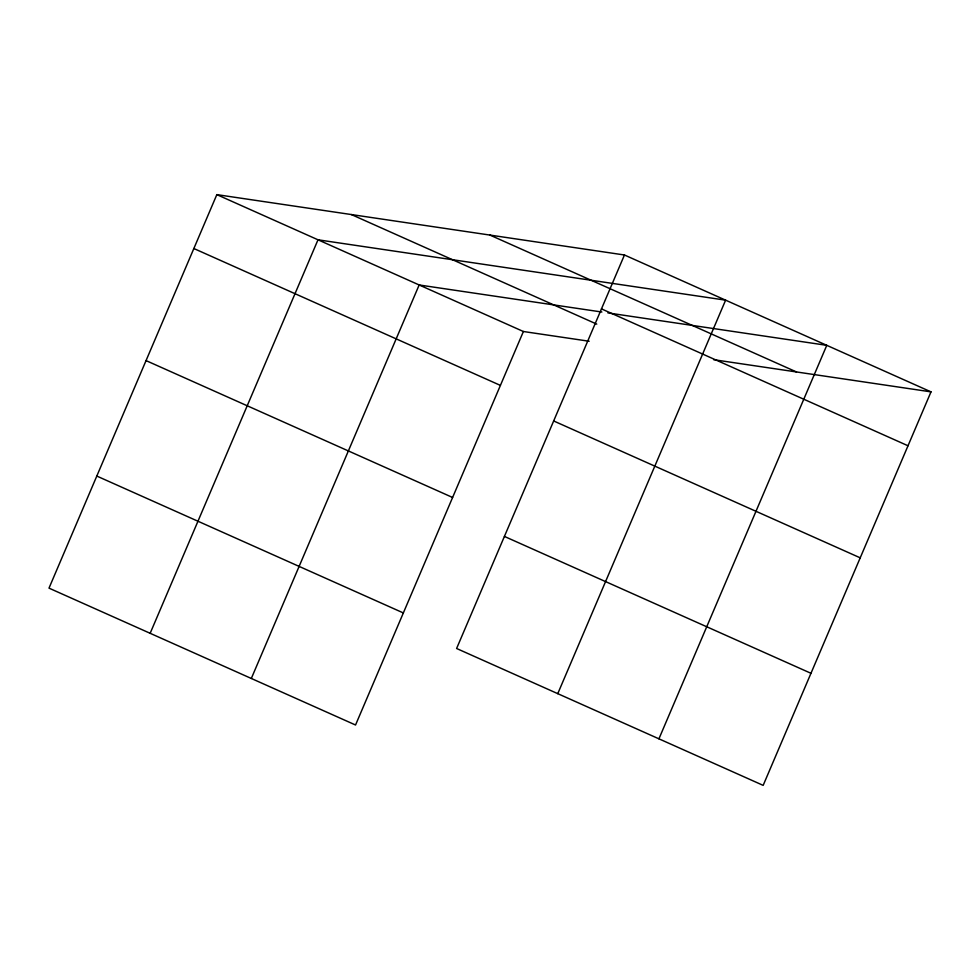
<?xml version="1.0" encoding="UTF-8"?>
<svg xmlns="http://www.w3.org/2000/svg" width="980" height="980" viewBox="0 0 980 980"><rect width="100%" height="100%" fill="white"/><g stroke="black" fill="none" stroke-linecap="round" stroke-linejoin="round"><path stroke-width="1.47" d="M624.456 254.996L456.607 648.49L763.163 785.372L931 391.865L624.456 254.996L216.837 194.628L49 588.135L355.544 725.004L523.394 331.51L589.188 341.248M150.161 633.301L317.998 239.806L725.617 300.162L557.767 693.656M251.321 678.466L419.158 284.972L601.879 312.032M658.928 738.834L826.777 345.327L607.906 312.914M713.636 359.685L931 391.865M489.939 235.078L796.495 371.947M601.463 308.884L908.007 445.765M351.355 214.547L596.759 324.123M216.837 194.628L523.394 331.51M193.856 248.528L500.4 385.397M553.663 420.959L860.207 557.828M146.057 360.603L452.601 497.473M504.406 536.428L810.962 673.297M96.8 476.06L403.356 612.941"/></g></svg>
